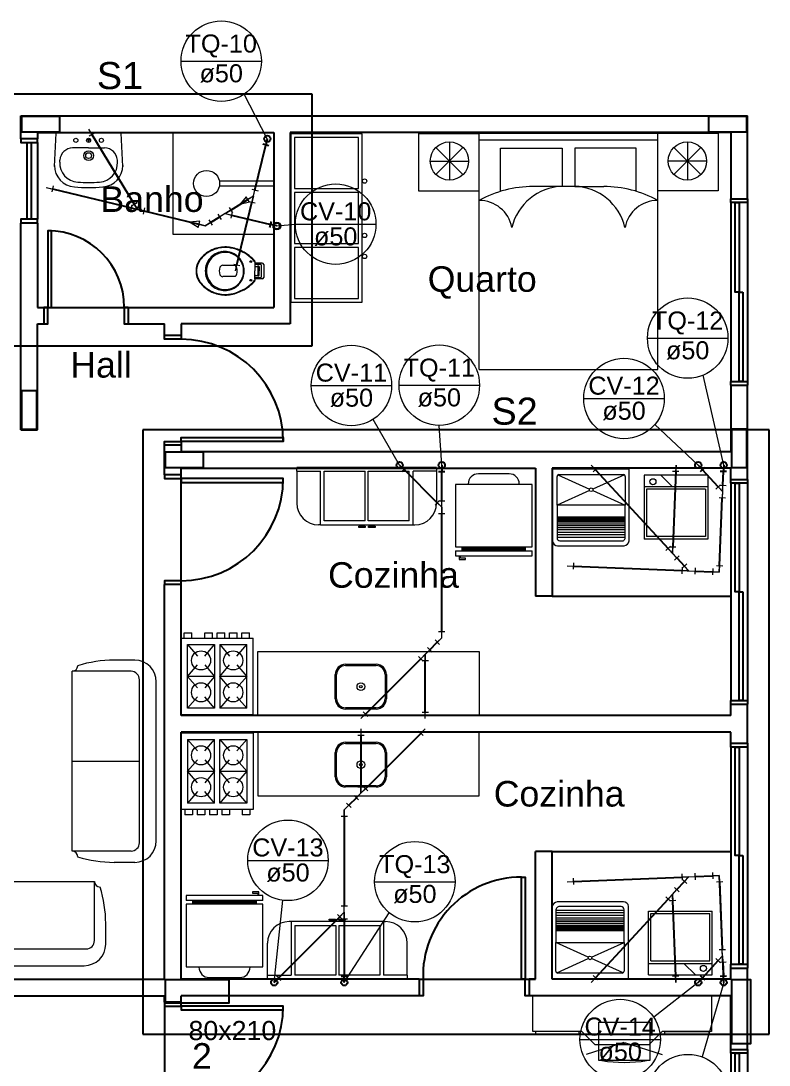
# Model space of a CAD drawing. Header units: inches. Extents: x -27 to 114, y -35 to 60.
# Drawn here: x -14.51 to -8.65, y 15.67 to 23.85 of the extents above; entities that cross this region are included whole.
import ezdxf

# ---------------------------------------------------------------- set-up
doc = ezdxf.new("R2010")
doc.units = ezdxf.units.IN
doc.header["$LTSCALE"] = 10
doc.header["$MEASUREMENT"] = 0
doc.linetypes.add('Dashed', pattern=[0.75, 0.5, -0.25])
for name, color, linetype, lineweight in [('CV-Colunas', 6, 'Continuous', 30), ('CV-Conexões detalhe', 8, 'Continuous', 20), ('CV-Indicação coluna', 5, 'Continuous', 20), ('CV-Textos coluna', 7, 'Continuous', 20), ('CV-Tubos detalhe', 6, 'Continuous', 30), ('DI-Detalhes', 6, 'Dashed', 30), ('FO-PILARES', 2, 'Continuous', 30), ('TQ-Colunas', 6, 'Continuous', 30), ('TQ-Conexões detalhe', 8, 'Continuous', 20), ('TQ-Indicação coluna', 5, 'Continuous', 20), ('TQ-Textos coluna', 7, 'Continuous', 20), ('TQ-Tubos detalhe', 6, 'Continuous', 30), ('xeixo', 3, 'Continuous', 20), ('xjanela-porta', 253, 'Continuous', 30), ('xmoveis', 253, 'Continuous', 20), ('xparede', 7, 'Continuous', 30), ('xpiso', 4, 'Continuous', 30), ('xtexto', 7, 'Continuous', 20)]:
    doc.layers.add(name, color=color, linetype=linetype, lineweight=lineweight)
doc.styles.add('Arial', font='arial.ttf')

msp = doc.modelspace()

# ---------------------------------------------------------------- linework, layer by layer
at = {"layer": 'CV-Colunas', "linetype": 'Continuous'}
for p, q in [((-12.564, 22.2283), (-12.5523, 22.2769)), ((-12.5095, 22.2409), (-12.5581, 22.2526)), ((-11.548, 20.3684), (-11.5127, 20.333)), ((-9.21, 20.3684), (-9.1762, 20.3316)), ((-11.495, 20.3507), (-11.5303, 20.3153)), ((-9.1578, 20.3485), (-9.1946, 20.3146)), ((-12.5305, 16.3184), (-12.4952, 16.3537)), ((-12.5128, 16.3714), (-12.4775, 16.3361)), ((-9.21, 16.3184), (-9.1762, 16.3552)), ((-9.1946, 16.3721), (-9.1578, 16.3382))]:
    msp.add_line(p, q, dxfattribs=at)
for centre in [(-12.5095, 22.2409), (-11.548, 20.3684), (-9.21, 20.3684), (-12.5305, 16.3184), (-9.21, 16.3184)]:
    msp.add_circle(centre, 0.025, dxfattribs=at)
at = {"layer": 'CV-Conexões detalhe', "linetype": 'Continuous'}
for p, q in [((-12.9437, 22.291), (-12.9697, 22.3337)), ((-12.914, 22.3384), (-12.9567, 22.3123)), ((-12.914, 22.3384), (-12.8714, 22.3644)), ((-12.914, 22.3384), (-12.8654, 22.3266)), ((-12.8844, 22.3858), (-12.8583, 22.3431)), ((-12.8596, 22.3509), (-12.8713, 22.3023)), ((-9.0712, 20.1806), (-9.0344, 20.2145)), ((-9.0189, 20.1608), (-9.0528, 20.1975)), ((-9.0419, 20.2117), (-8.9919, 20.2097)), ((-9.0189, 20.1608), (-9.0169, 20.2107)), ((-9.0189, 20.1608), (-9.021, 20.1108)), ((-11.2711, 20.056), (-11.2357, 20.0914)), ((-11.218, 20.0384), (-11.2534, 20.0737)), ((-11.243, 20.0884), (-11.193, 20.0884)), ((-11.218, 20.0384), (-11.218, 20.0884)), ((-11.218, 20.0384), (-11.218, 19.9884)), ((-8.996, 20.1098), (-9.0459, 20.1118)), ((-11.243, 19.9884), (-11.193, 19.9884)), ((-11.9992, 16.8143), (-12.0346, 16.8497)), ((-11.9815, 16.8674), (-12.0169, 16.832)), ((-12.0065, 16.9174), (-11.9565, 16.9174)), ((-11.9815, 16.8674), (-11.9815, 16.9174)), ((-11.9815, 16.8674), (-11.9815, 16.8174)), ((-12.0065, 16.8174), (-11.9565, 16.8174)), ((-9.0189, 16.526), (-9.0528, 16.4892)), ((-9.0459, 16.5749), (-8.996, 16.5769)), ((-9.0189, 16.526), (-9.021, 16.5759)), ((-9.0189, 16.526), (-9.0169, 16.476)), ((-9.0344, 16.4723), (-9.0712, 16.5061)), ((-8.9919, 16.477), (-9.0419, 16.475))]:
    msp.add_line(p, q, dxfattribs=at)
at = {"layer": 'CV-Indicação coluna'}
for p, q in [((-12.5095, 22.2409), (-12.3642, 22.2545)), ((-12.3642, 22.2545), (-11.7342, 22.2545)), ((-12.2407, 20.9918), (-11.6107, 20.9918)), ((-10.1061, 20.8898), (-9.4761, 20.8898)), ((-11.548, 20.3684), (-11.7568, 20.726)), ((-9.21, 20.3684), (-9.5503, 20.6868)), ((-12.7377, 17.2741), (-12.1077, 17.2741)), ((-12.5305, 16.3184), (-12.4621, 16.9616)), ((-9.21, 16.3184), (-9.5584, 16.0454)), ((-10.1362, 15.8717), (-9.5062, 15.8717))]:
    msp.add_line(p, q, dxfattribs=at)
for centre in [(-12.0492, 22.2545), (-11.9257, 20.9918), (-9.7911, 20.8898), (-12.4227, 17.2741), (-9.8212, 15.8717)]:
    msp.add_circle(centre, 0.315, dxfattribs=at)
at = {"layer": 'CV-Tubos detalhe'}
for p, q in [((-12.8654, 22.3266), (-12.5581, 22.2526)), ((-11.2534, 20.0737), (-11.5127, 20.333)), ((-9.0528, 20.1975), (-9.1762, 20.3316)), ((-12.0169, 16.832), (-12.4952, 16.3537)), ((-9.0528, 16.4892), (-9.1762, 16.3552))]:
    msp.add_line(p, q, dxfattribs=at)
at = {"layer": 'DI-Detalhes'}
for points in [[(-14.6845, 21.3034), (-12.2345, 21.3034), (-12.2345, 23.2734), (-14.6845, 23.2734), (-14.6845, 21.3034)], [(-13.5595, 15.9134), (-8.6545, 15.9134), (-8.6545, 20.6434), (-13.5595, 20.6434), (-13.5595, 15.9134)]]:
    msp.add_lwpolyline(points, close=True, dxfattribs=at)
at = {"layer": 'FO-PILARES'}
for points in [[(-14.209, 22.9789), (-14.209, 23.0389), (-14.209, 23.0989), (-14.359, 23.0989), (-14.509, 23.0989), (-14.509, 23.0389), (-14.509, 22.9789), (-14.359, 22.9789), (-14.209, 22.9789), (-14.209, 22.9789)], [(-8.8285, 22.9789), (-8.8285, 23.0389), (-8.8285, 23.0989), (-8.9785, 23.0989), (-9.1285, 23.0989), (-9.1285, 23.0389), (-9.1285, 22.9789), (-8.9785, 22.9789), (-8.8285, 22.9789), (-8.8285, 22.9789)], [(-14.509, 20.6489), (-14.449, 20.6489), (-14.389, 20.6489), (-14.389, 20.7989), (-14.389, 20.9489), (-14.449, 20.9489), (-14.509, 20.9489), (-14.509, 20.7989), (-14.509, 20.6489), (-14.509, 20.6489)], [(-8.9485, 20.3489), (-8.8885, 20.3489), (-8.8285, 20.3489), (-8.8285, 20.4989), (-8.8285, 20.6489), (-8.8885, 20.6489), (-8.9485, 20.6489), (-8.9485, 20.4989), (-8.9485, 20.3489), (-8.9485, 20.3489)], [(-13.084, 20.3489), (-13.084, 20.4089), (-13.084, 20.4689), (-13.234, 20.4689), (-13.384, 20.4689), (-13.384, 20.4089), (-13.384, 20.3489), (-13.234, 20.3489), (-13.084, 20.3489), (-13.084, 20.3489)], [(-12.884, 16.1589), (-12.884, 16.2489), (-12.884, 16.3389), (-13.134, 16.3389), (-13.384, 16.3389), (-13.384, 16.2489), (-13.384, 16.1589), (-13.134, 16.1589), (-12.884, 16.1589), (-12.884, 16.1589)], [(-8.7985, 15.8389), (-8.7985, 16.3389), (-8.8285, 16.3389), (-8.9485, 16.3389), (-8.9485, 15.8389), (-8.8285, 15.8389), (-8.7985, 15.8389), (-8.7985, 15.8389)]]:
    msp.add_lwpolyline(points, close=True, dxfattribs=at)
at = {"layer": 'TQ-Colunas', "linetype": 'Continuous'}
for p, q in [((-12.5845, 22.9234), (-12.5963, 22.8747)), ((-12.572, 22.8689), (-12.6206, 22.8806)), ((-11.218, 20.3684), (-11.218, 20.3184)), ((-9.0105, 20.3684), (-9.0125, 20.3184)), ((-11.243, 20.3184), (-11.193, 20.3184)), ((-8.9876, 20.3174), (-9.0375, 20.3194)), ((-12.0065, 16.3684), (-11.9565, 16.3684)), ((-11.9815, 16.3184), (-11.9815, 16.3684)), ((-9.0375, 16.3673), (-8.9876, 16.3693)), ((-9.0105, 16.3184), (-9.0125, 16.3683))]:
    msp.add_line(p, q, dxfattribs=at)
for centre in [(-12.5845, 22.9234), (-11.218, 20.3684), (-9.0105, 20.3684), (-11.9815, 16.3184), (-9.0105, 16.3184)]:
    msp.add_circle(centre, 0.025, dxfattribs=at)
at = {"layer": 'TQ-Conexões detalhe', "linetype": 'Continuous'}
for p, q in [((-13.984, 22.9984), (-13.958, 22.9557)), ((-13.9366, 22.9687), (-13.9793, 22.9427)), ((-14.3155, 22.5429), (-14.2669, 22.5311)), ((-14.2611, 22.5554), (-14.2728, 22.5068)), ((-12.7058, 22.5277), (-12.6572, 22.516)), ((-12.6932, 22.4733), (-12.6815, 22.5219)), ((-13.6546, 22.3575), (-13.6429, 22.4061)), ((-13.6475, 22.3997), (-13.6049, 22.4258)), ((-13.6001, 22.3701), (-13.6262, 22.4127)), ((-12.7489, 22.4685), (-12.7999, 22.4081)), ((-12.7229, 22.4259), (-12.7999, 22.4081)), ((-12.7229, 22.4259), (-12.7489, 22.4685)), ((-12.6932, 22.4733), (-12.7359, 22.4472)), ((-12.6807, 22.4188), (-12.7293, 22.4305)), ((-12.6932, 22.4733), (-12.705, 22.4247)), ((-13.6001, 22.3701), (-13.6487, 22.3818)), ((-13.6001, 22.3701), (-13.5515, 22.3583)), ((-13.5457, 22.3826), (-13.5574, 22.334)), ((-13.1143, 22.2784), (-13.193, 22.2717)), ((-13.126, 22.2298), (-13.193, 22.2717)), ((-13.126, 22.2298), (-13.1143, 22.2784)), ((-13.0715, 22.2424), (-13.1201, 22.2541)), ((-13.0715, 22.2424), (-13.0288, 22.2684)), ((-13.0418, 22.2897), (-13.0158, 22.247)), ((-12.8471, 21.9428), (-12.7985, 21.9311)), ((-12.8345, 21.8884), (-12.8228, 21.937)), ((-10.0475, 20.3684), (-10.0136, 20.3316)), ((-9.3835, 20.3684), (-9.3856, 20.3184)), ((-9.9952, 20.3486), (-10.032, 20.3147)), ((-9.3606, 20.3174), (-9.4105, 20.3194)), ((-9.4638, 19.6988), (-9.4271, 19.7327)), ((-9.4115, 19.679), (-9.4454, 19.7157)), ((-9.4345, 19.7299), (-9.3845, 19.7279)), ((-9.4115, 19.679), (-9.4095, 19.7289)), ((-9.4115, 19.679), (-9.3776, 19.6422)), ((-9.3592, 19.6592), (-9.396, 19.6253)), ((-10.237, 19.5799), (-10.1871, 19.5778)), ((-10.1861, 19.6028), (-10.1881, 19.5528)), ((-9.3366, 19.5609), (-9.2999, 19.5948)), ((-9.3353, 19.5182), (-9.3333, 19.5682)), ((-9.2843, 19.5412), (-9.3343, 19.5432)), ((-9.2843, 19.5412), (-9.3182, 19.5779)), ((-9.2843, 19.5412), (-9.2344, 19.5391)), ((-9.2333, 19.5641), (-9.2354, 19.5141)), ((-9.0955, 19.5084), (-9.0935, 19.5584)), ((-9.0675, 19.5823), (-9.0175, 19.5803)), ((-9.0445, 19.5314), (-9.0425, 19.5813)), ((-9.0445, 19.5314), (-9.0945, 19.5334)), ((-11.243, 19.0669), (-11.193, 19.0669)), ((-11.218, 19.0169), (-11.218, 19.0669)), ((-11.2357, 18.9638), (-11.2711, 18.9992)), ((-11.218, 19.0169), (-11.2534, 18.9815)), ((-11.3475, 18.8874), (-11.3829, 18.852)), ((-11.3475, 18.8874), (-11.3122, 18.9227)), ((-11.3475, 18.8874), (-11.3475, 18.8374)), ((-11.3298, 18.9404), (-11.2945, 18.905)), ((-11.3652, 18.8343), (-11.4006, 18.8697)), ((-11.3725, 18.8374), (-11.3225, 18.8374)), ((-11.8515, 18.3834), (-11.8162, 18.4187)), ((-11.8338, 18.4364), (-11.7985, 18.401)), ((-11.3725, 18.4334), (-11.3225, 18.4334)), ((-11.3475, 18.3834), (-11.3475, 18.4334)), ((-11.8765, 18.2534), (-11.8265, 18.2534)), ((-11.8515, 18.3034), (-11.8515, 18.2534)), ((-11.3652, 18.2503), (-11.4006, 18.2857)), ((-11.3475, 18.3034), (-11.3829, 18.268)), ((-11.8765, 17.8498), (-11.8265, 17.8498)), ((-11.8515, 17.7998), (-11.8515, 17.8498)), ((-11.8515, 17.7998), (-11.8162, 17.8351)), ((-11.8338, 17.8528), (-11.7985, 17.8174)), ((-11.8692, 17.7467), (-11.9046, 17.7821)), ((-11.8515, 17.7998), (-11.8869, 17.7644)), ((-11.9815, 17.6699), (-11.9462, 17.7052)), ((-11.9815, 17.6699), (-11.9815, 17.6199)), ((-11.9638, 17.7229), (-11.9285, 17.6875)), ((-12.0065, 17.6199), (-11.9565, 17.6199)), ((-9.2354, 17.1726), (-9.2333, 17.1226)), ((-9.0935, 17.1284), (-9.0955, 17.1783)), ((-10.237, 17.1069), (-10.1871, 17.1089)), ((-10.1881, 17.1339), (-10.1861, 17.0839)), ((-9.2999, 17.0919), (-9.3366, 17.1258)), ((-9.3333, 17.1186), (-9.3353, 17.1685)), ((-9.2843, 17.1456), (-9.3343, 17.1435)), ((-9.2843, 17.1456), (-9.3182, 17.1088)), ((-9.2843, 17.1456), (-9.2344, 17.1476)), ((-9.0445, 17.1554), (-9.0945, 17.1533)), ((-9.0175, 17.1064), (-9.0675, 17.1044)), ((-9.0445, 17.1554), (-9.0425, 17.1054)), ((-9.4115, 17.0078), (-9.4454, 16.971)), ((-9.4115, 17.0078), (-9.3776, 17.0445)), ((-9.4115, 17.0078), (-9.4095, 16.9578)), ((-9.396, 17.0615), (-9.3592, 17.0276)), ((-9.4271, 16.9541), (-9.4638, 16.988)), ((-9.3845, 16.9588), (-9.4345, 16.9568)), ((-10.0475, 16.3184), (-10.0136, 16.3551)), ((-10.032, 16.3721), (-9.9952, 16.3382)), ((-9.4105, 16.3673), (-9.3606, 16.3693)), ((-9.3835, 16.3184), (-9.3856, 16.3683))]:
    msp.add_line(p, q, dxfattribs=at)
at = {"layer": 'TQ-Indicação coluna'}
for p, q in [((-13.2604, 23.5314), (-12.6304, 23.5314)), ((-12.5845, 22.9234), (-12.7648, 23.2734)), ((-9.6073, 21.3629), (-8.9773, 21.3629)), ((-9.0105, 20.3684), (-9.17, 21.0726)), ((-11.5525, 20.994), (-10.9225, 20.994)), ((-11.218, 20.3684), (-11.2375, 20.679)), ((-11.7438, 17.1066), (-11.1138, 17.1066)), ((-11.9815, 16.3184), (-11.6292, 16.8635)), ((-9.0105, 16.3184), (-9.18, 15.7349))]:
    msp.add_line(p, q, dxfattribs=at)
for centre in [(-12.9454, 23.5314), (-9.2923, 21.3629), (-11.2375, 20.994), (-11.4288, 17.1066), (-9.2891, 15.4394)]:
    msp.add_circle(centre, 0.315, dxfattribs=at)
at = {"layer": 'TQ-Tubos detalhe'}
for p, q in [((-13.958, 22.9557), (-13.6262, 22.4127)), ((-12.6815, 22.5219), (-12.5963, 22.8747)), ((-14.2669, 22.5311), (-13.6487, 22.3818)), ((-12.8714, 22.3644), (-12.7359, 22.4472)), ((-12.8228, 21.937), (-12.705, 22.4247)), ((-13.5515, 22.3583), (-13.1201, 22.2541)), ((-13.0288, 22.2684), (-12.9567, 22.3123)), ((-11.218, 20.0884), (-11.218, 20.3184)), ((-10.0136, 20.3316), (-9.4454, 19.7157)), ((-9.3856, 20.3184), (-9.4095, 19.7289)), ((-9.0169, 20.2107), (-9.0125, 20.3184)), ((-9.0425, 19.5813), (-9.021, 20.1108)), ((-11.218, 19.0669), (-11.218, 19.9884)), ((-9.3776, 19.6422), (-9.3182, 19.5779)), ((-10.1871, 19.5778), (-9.3343, 19.5432)), ((-9.2344, 19.5391), (-9.0945, 19.5334)), ((-11.3122, 18.9227), (-11.2534, 18.9815)), ((-11.8162, 18.4187), (-11.3829, 18.852)), ((-11.3475, 18.4334), (-11.3475, 18.8374)), ((-11.8515, 18.2534), (-11.8515, 17.8498)), ((-11.3829, 18.268), (-11.8162, 17.8351)), ((-11.8869, 17.7644), (-11.9462, 17.7052)), ((-11.9815, 17.6199), (-11.9815, 16.9174)), ((-10.1871, 17.1089), (-9.3343, 17.1435)), ((-9.3776, 17.0445), (-9.3182, 17.1088)), ((-9.2344, 17.1476), (-9.0945, 17.1533)), ((-9.0425, 17.1054), (-9.021, 16.5759)), ((-10.0136, 16.3551), (-9.4454, 16.971)), ((-9.3856, 16.3683), (-9.4095, 16.9578)), ((-11.9815, 16.8174), (-11.9815, 16.3684)), ((-9.0169, 16.476), (-9.0125, 16.3683))]:
    msp.add_line(p, q, dxfattribs=at)
at = {"layer": 'xeixo'}
for p, q in [((-13.984, 22.9984), (-13.6, 22.3699)), ((-12.8345, 21.8884), (-12.5845, 22.9234)), ((-14.316, 22.5429), (-13.0715, 22.2424)), ((-12.6935, 22.4734), (-13.0715, 22.2424)), ((-12.914, 22.3384), (-12.5095, 22.2409)), ((-11.218, 20.0384), (-11.548, 20.3684)), ((-11.218, 19.0169), (-11.218, 20.3684)), ((-10.0475, 20.3684), (-9.285, 19.5414)), ((-9.384, 20.3684), (-9.4115, 19.6789)), ((-9.2105, 20.3684), (-9.019, 20.1609)), ((-9.011, 20.3684), (-9.0445, 19.5314)), ((-10.237, 19.5799), (-9.0445, 19.5314)), ((-11.852, 18.3834), (-11.218, 19.0169)), ((-11.348, 18.3834), (-11.348, 18.8874)), ((-11.348, 18.3034), (-11.9815, 17.6699)), ((-11.852, 18.3034), (-11.852, 17.7994)), ((-11.9815, 16.3184), (-11.9815, 17.6699)), ((-10.237, 17.1069), (-9.0445, 17.1554)), ((-10.0475, 16.3184), (-9.285, 17.1454)), ((-9.011, 16.3184), (-9.0445, 17.1554)), ((-9.384, 16.3184), (-9.4115, 17.0079)), ((-11.9815, 16.8674), (-12.5305, 16.3184)), ((-9.2105, 16.3184), (-9.019, 16.5259))]:
    msp.add_line(p, q, dxfattribs=at)
at = {"layer": 'xeixo', "color": 6}
msp.add_circle((-12.5095, 22.2409), 0.0305, dxfattribs=at)
at = {"layer": 'xjanela-porta'}
for p, q in [((-14.3845, 22.8934), (-14.3845, 22.2934)), ((-8.9545, 22.4234), (-8.9545, 21.0234)), ((-8.8245, 22.4234), (-8.8245, 21.0234)), ((-8.9545, 20.2259), (-8.9545, 18.5259)), ((-8.8245, 20.2259), (-8.8245, 18.5259)), ((-8.9545, 18.1609), (-8.9545, 16.4609)), ((-8.8245, 18.1609), (-8.8245, 16.4609)), ((-11.3945, 16.3434), (-11.3645, 16.3434)), ((-8.9545, 15.7634), (-8.9545, 13.8634)), ((-8.8245, 15.7634), (-8.8245, 13.8634))]:
    msp.add_line(p, q, dxfattribs=at)
for points in [[(-14.5145, 22.9234), (-14.5145, 22.8934), (-14.3845, 22.8934), (-14.3845, 22.9234)], [(-8.8245, 22.4534), (-8.8245, 22.4234), (-8.9545, 22.4234), (-8.9545, 22.4534)], [(-14.3845, 22.2634), (-14.3845, 22.2934), (-14.5145, 22.2934), (-14.5145, 22.2634)], [(-14.3345, 21.4734), (-14.3045, 21.4734), (-14.3045, 21.6034), (-14.3345, 21.6034)], [(-13.6745, 21.6034), (-13.7045, 21.6034), (-13.7045, 21.4734), (-13.6745, 21.4734)], [(-13.2595, 21.3834), (-13.2595, 21.3534), (-13.3895, 21.3534), (-13.3895, 21.3834)], [(-8.9545, 20.9934), (-8.9545, 21.0234), (-8.8245, 21.0234), (-8.8245, 20.9934)], [(-13.3895, 20.5234), (-13.3895, 20.5534), (-13.2595, 20.5534), (-13.2595, 20.5234)], [(-13.3895, 20.2934), (-13.3895, 20.2634), (-13.2595, 20.2634), (-13.2595, 20.2934)], [(-8.8245, 20.2559), (-8.8245, 20.2259), (-8.9545, 20.2259), (-8.9545, 20.2559)], [(-13.2595, 19.4334), (-13.2595, 19.4634), (-13.3895, 19.4634), (-13.3895, 19.4334)], [(-8.9545, 18.4959), (-8.9545, 18.5259), (-8.8245, 18.5259), (-8.8245, 18.4959)], [(-8.8245, 18.1909), (-8.8245, 18.1609), (-8.9545, 18.1609), (-8.9545, 18.1909)], [(-8.9545, 16.4309), (-8.9545, 16.4609), (-8.8245, 16.4609), (-8.8245, 16.4309)], [(-11.3945, 16.3434), (-11.3645, 16.3434), (-11.3645, 16.2134), (-11.3945, 16.2134)], [(-10.5345, 16.2134), (-10.5645, 16.2134), (-10.5645, 16.3434), (-10.5345, 16.3434)], [(-13.3895, 16.1634), (-13.3895, 16.1334), (-13.2595, 16.1334), (-13.2595, 16.1634)], [(-8.8245, 15.7934), (-8.8245, 15.7634), (-8.9545, 15.7634), (-8.9545, 15.7934)]]:
    msp.add_lwpolyline(points, dxfattribs=at)
for points in [[(-14.4345, 22.8934), (-14.4345, 22.2934), (-14.4645, 22.2934), (-14.4645, 22.8934), (-14.4345, 22.8934), (-14.4345, 22.8934)], [(-8.8895, 22.4234), (-8.8895, 21.7234), (-8.9195, 21.7234), (-8.9195, 22.4234), (-8.8895, 22.4234), (-8.8895, 22.4234)], [(-14.3045, 21.6034), (-14.2745, 21.6034), (-14.2745, 22.2034), (-14.3045, 22.2034), (-14.3045, 21.6034), (-14.3045, 21.6034)], [(-8.8595, 21.7234), (-8.8595, 21.0234), (-8.8895, 21.0234), (-8.8895, 21.7234), (-8.8595, 21.7234), (-8.8595, 21.7234)], [(-13.2595, 20.5534), (-13.2595, 20.5834), (-12.4595, 20.5834), (-12.4595, 20.5534), (-13.2595, 20.5534), (-13.2595, 20.5534)], [(-13.2595, 20.2634), (-13.2595, 20.2334), (-12.4595, 20.2334), (-12.4595, 20.2634), (-13.2595, 20.2634), (-13.2595, 20.2634)], [(-8.8895, 20.2259), (-8.8895, 19.3759), (-8.9195, 19.3759), (-8.9195, 20.2259), (-8.8895, 20.2259), (-8.8895, 20.2259)], [(-8.8595, 19.3759), (-8.8595, 18.5259), (-8.8895, 18.5259), (-8.8895, 19.3759), (-8.8595, 19.3759), (-8.8595, 19.3759)], [(-8.8895, 18.1609), (-8.8895, 17.3109), (-8.9195, 17.3109), (-8.9195, 18.1609), (-8.8895, 18.1609), (-8.8895, 18.1609)], [(-8.8595, 17.3109), (-8.8595, 16.4609), (-8.8895, 16.4609), (-8.8895, 17.3109), (-8.8595, 17.3109), (-8.8595, 17.3109)], [(-10.5645, 16.3434), (-10.5945, 16.3434), (-10.5945, 17.1434), (-10.5645, 17.1434), (-10.5645, 16.3434), (-10.5645, 16.3434)], [(-13.2595, 16.1334), (-13.2595, 16.1034), (-12.4595, 16.1034), (-12.4595, 16.1334), (-13.2595, 16.1334), (-13.2595, 16.1334)], [(-8.8895, 15.7634), (-8.8895, 14.8134), (-8.9195, 14.8134), (-8.9195, 15.7634), (-8.8895, 15.7634), (-8.8895, 15.7634)]]:
    msp.add_lwpolyline(points, close=True, dxfattribs=at)
for centre, radius, start, end in [((-14.3045, 21.6034), 0.6, 0, 90), ((-13.2595, 20.5534), 0.8, 0, 90), ((-13.2595, 20.2634), 0.8, 270, 0), ((-10.5945, 16.3729), 0.7705, 90, 182.192), ((-13.2595, 16.1334), 0.8, 270, 0)]:
    msp.add_arc(centre, radius, start, end, dxfattribs=at)
at = {"layer": 'xmoveis'}
for p, q in [((-14.246, 22.8114), (-14.238, 22.9664)), ((-14.233, 22.9714), (-13.984, 22.9714)), ((-13.974, 22.9114), (-13.994, 22.9114)), ((-13.735, 22.9714), (-13.984, 22.9714)), ((-13.984, 22.9214), (-13.984, 22.9014)), ((-13.722, 22.8114), (-13.73, 22.9664)), ((-13.322, 22.1734), (-13.322, 22.9734)), ((-11.3995, 22.9659), (-11.3995, 22.5159)), ((-11.3995, 22.9659), (-10.9265, 22.9659)), ((-11.158, 22.8994), (-11.158, 22.5994)), ((-9.053, 22.9659), (-10.9265, 22.9659)), ((-10.9265, 21.1159), (-10.9265, 22.9659)), ((-10.9265, 22.9159), (-9.5265, 22.9159)), ((-9.5265, 21.1159), (-9.5265, 22.9659)), ((-9.2945, 22.8994), (-9.2945, 22.5994)), ((-9.053, 22.9659), (-9.208, 22.9659)), ((-9.053, 22.9659), (-9.053, 22.5159)), ((-14.2515, 22.7069), (-14.246, 22.8114)), ((-13.984, 22.8514), (-14.109, 22.8514)), ((-13.984, 22.8514), (-13.859, 22.8514)), ((-13.7165, 22.7069), (-13.722, 22.8114)), ((-11.264, 22.8554), (-11.052, 22.6434)), ((-11.052, 22.8554), (-11.264, 22.6434)), ((-10.7575, 22.8499), (-10.2765, 22.8499)), ((-10.7575, 22.5119), (-10.7575, 22.8499)), ((-10.2765, 22.8499), (-10.2765, 22.5499)), ((-9.695, 22.8499), (-10.1765, 22.8499)), ((-10.1765, 22.8499), (-10.1765, 22.5499)), ((-9.695, 22.5119), (-9.695, 22.8499)), ((-9.4005, 22.8554), (-9.1885, 22.6434)), ((-9.1885, 22.8554), (-9.4005, 22.6434)), ((-14.2095, 22.7414), (-14.209, 22.7564)), ((-13.7585, 22.7414), (-13.759, 22.7564)), ((-11.308, 22.7494), (-11.008, 22.7494)), ((-9.1445, 22.7494), (-9.4445, 22.7494)), ((-13.7165, 22.7154), (-13.7165, 22.7069)), ((-12.96, 22.5934), (-12.5345, 22.5934)), ((-12.5345, 22.5534), (-12.96, 22.5534)), ((-11.3995, 22.5159), (-10.9265, 22.5159)), ((-10.1765, 22.5499), (-10.5025, 22.5499)), ((-10.1765, 22.5499), (-9.95, 22.5499)), ((-9.053, 22.5159), (-9.5265, 22.5159)), ((-12.5345, 22.1734), (-13.322, 22.1734)), ((-12.933, 21.9329), (-12.837, 21.9329)), ((-12.683, 21.9629), (-12.683, 21.9579)), ((-12.683, 21.9579), (-12.683, 21.9509)), ((-12.683, 21.9509), (-12.683, 21.8884)), ((-12.683, 21.9509), (-12.625, 21.9509)), ((-12.683, 21.9409), (-12.639, 21.9409)), ((-12.675, 21.9244), (-12.664, 21.9244)), ((-12.6595, 21.9239), (-12.6595, 21.8884)), ((-12.648, 21.9199), (-12.648, 21.8884)), ((-12.6315, 21.9334), (-12.6315, 21.8884)), ((-12.613, 21.9399), (-12.613, 21.8884)), ((-12.837, 21.8439), (-12.933, 21.8439)), ((-12.683, 21.8259), (-12.683, 21.8884)), ((-12.639, 21.8359), (-12.683, 21.8359)), ((-12.675, 21.8524), (-12.664, 21.8524)), ((-12.6595, 21.8884), (-12.6595, 21.8529)), ((-12.648, 21.8569), (-12.648, 21.8884)), ((-12.6315, 21.8884), (-12.6315, 21.8434)), ((-12.613, 21.8884), (-12.613, 21.8369)), ((-12.683, 21.8259), (-12.683, 21.8189)), ((-12.625, 21.8259), (-12.683, 21.8259)), ((-12.683, 21.8189), (-12.683, 21.8139)), ((-10.9265, 21.1159), (-9.5265, 21.1159)), ((-11.2585, 20.3509), (-12.353, 20.3509)), ((-12.353, 20.3209), (-12.353, 20.3509)), ((-12.353, 20.3209), (-12.168, 20.3209)), ((-12.353, 20.3209), (-12.353, 20.0709)), ((-12.168, 19.9009), (-12.168, 20.3209)), ((-12.138, 19.9309), (-12.138, 20.3209)), ((-12.138, 20.3209), (-11.818, 20.3209)), ((-11.818, 19.9309), (-11.818, 20.3209)), ((-11.7935, 19.9309), (-11.7935, 20.3209)), ((-11.7935, 20.3209), (-11.4735, 20.3209)), ((-11.4735, 19.9309), (-11.4735, 20.3209)), ((-11.2585, 20.3209), (-11.4435, 20.3209)), ((-11.4435, 19.9009), (-11.4435, 20.3209)), ((-11.2585, 20.3509), (-11.2585, 20.3209)), ((-11.2585, 20.3209), (-11.2585, 20.0709)), ((-10.6915, 20.3004), (-10.9315, 20.3004)), ((-9.7505, 20.3369), (-10.3505, 20.3369)), ((-10.3505, 20.3369), (-10.3505, 19.7734)), ((-10.3085, 20.2924), (-10.061, 20.1809)), ((-9.788, 20.2924), (-10.0355, 20.1809)), ((-9.7505, 19.7744), (-9.7505, 20.3369)), ((-9.134, 20.2894), (-9.634, 20.2894)), ((-9.634, 20.2894), (-9.634, 19.7894)), ((-9.5015, 20.2894), (-9.412, 20.1994)), ((-9.134, 20.2894), (-9.134, 19.7894)), ((-10.5115, 20.2174), (-11.1115, 20.2174)), ((-11.1115, 20.2174), (-11.1115, 19.7274)), ((-10.6115, 20.2174), (-10.6115, 20.2204)), ((-10.5115, 19.7274), (-10.5115, 20.2174)), ((-10.061, 20.1699), (-10.3155, 20.0554)), ((-10.0355, 20.1694), (-9.781, 20.0554)), ((-9.614, 20.1794), (-9.614, 19.8094)), ((-9.154, 20.1794), (-9.154, 19.8094)), ((-10.3155, 19.9644), (-9.781, 19.9644)), ((-10.3155, 19.9544), (-9.781, 19.9544)), ((-12.168, 19.9009), (-12.183, 19.9009)), ((-12.168, 19.9009), (-11.4435, 19.9009)), ((-11.818, 19.9309), (-12.138, 19.9309)), ((-11.4735, 19.9309), (-11.7935, 19.9309)), ((-11.4435, 19.9009), (-11.4285, 19.9009)), ((-10.3155, 19.9444), (-9.781, 19.9444)), ((-10.3155, 19.9344), (-9.781, 19.9344)), ((-10.3155, 19.9244), (-9.781, 19.9244)), ((-10.3155, 19.9094), (-9.781, 19.9094)), ((-10.3155, 19.8944), (-9.781, 19.8944)), ((-10.3155, 19.8794), (-9.781, 19.8794)), ((-10.3155, 19.8644), (-9.781, 19.8644)), ((-10.3155, 19.8444), (-9.781, 19.8444)), ((-10.3155, 19.8244), (-9.781, 19.8244)), ((-10.3155, 19.8044), (-9.781, 19.8044)), ((-9.134, 19.7894), (-9.634, 19.7894)), ((-9.154, 19.8094), (-9.614, 19.8094)), ((-11.1115, 19.7274), (-10.5115, 19.7274)), ((-11.0615, 19.7274), (-11.0615, 19.6974)), ((-11.0615, 19.7194), (-10.5615, 19.7194)), ((-11.0615, 19.7124), (-10.5615, 19.7124)), ((-11.0615, 19.7054), (-10.5615, 19.7054)), ((-10.5615, 19.6974), (-10.5615, 19.7274)), ((-10.311, 19.7369), (-9.7915, 19.7369)), ((-11.1115, 19.6974), (-11.1115, 19.6594)), ((-11.1115, 19.6974), (-10.5115, 19.6974)), ((-11.1115, 19.6594), (-10.5115, 19.6594)), ((-11.0815, 19.6594), (-11.0815, 19.6294)), ((-11.0815, 19.6294), (-11.0315, 19.6294)), ((-11.0715, 19.6394), (-11.0715, 19.6594)), ((-11.0315, 19.6394), (-11.0715, 19.6394)), ((-11.0315, 19.6294), (-11.0315, 19.6394)), ((-10.5115, 19.6594), (-10.5115, 19.6974)), ((-13.2345, 19.0544), (-13.1745, 19.0544)), ((-13.2345, 19.0144), (-13.2345, 19.0544)), ((-13.1745, 19.0144), (-13.1745, 19.0544)), ((-13.0735, 19.0144), (-13.0735, 19.0544)), ((-13.0735, 19.0544), (-13.0135, 19.0544)), ((-13.0135, 19.0144), (-13.0135, 19.0544)), ((-12.9765, 19.0544), (-12.9165, 19.0544)), ((-12.9765, 19.0144), (-12.9765, 19.0544)), ((-12.9165, 19.0144), (-12.9165, 19.0544)), ((-12.88, 19.0544), (-12.82, 19.0544)), ((-12.88, 19.0144), (-12.88, 19.0544)), ((-12.82, 19.0144), (-12.82, 19.0544)), ((-12.7835, 19.0144), (-12.7835, 19.0544)), ((-12.7835, 19.0544), (-12.7235, 19.0544)), ((-12.7235, 19.0144), (-12.7235, 19.0544)), ((-13.2595, 18.4144), (-13.2595, 19.0144)), ((-13.2595, 19.0144), (-12.6955, 19.0144)), ((-12.6955, 18.4144), (-12.6955, 19.0144)), ((-13.2095, 18.9644), (-12.9975, 18.9644)), ((-13.2095, 18.4644), (-13.2095, 18.9644)), ((-13.2095, 18.9644), (-13.1325, 18.8739)), ((-13.0745, 18.8739), (-12.9975, 18.9644)), ((-12.9975, 18.9644), (-12.9975, 18.4644)), ((-12.9575, 18.9644), (-12.9575, 18.4644)), ((-12.9575, 18.9644), (-12.7455, 18.9644)), ((-12.9575, 18.9644), (-12.8805, 18.8739)), ((-12.8225, 18.8739), (-12.7455, 18.9644)), ((-12.7455, 18.4644), (-12.7455, 18.9644)), ((-12.6595, 18.4084), (-12.6595, 18.9084)), ((-12.6595, 18.9084), (-10.9265, 18.9084)), ((-10.9265, 18.9084), (-10.9265, 18.4084)), ((-13.6225, 18.8419), (-13.784, 18.8419)), ((-13.2095, 18.7144), (-13.1325, 18.8054)), ((-13.0745, 18.8054), (-12.9975, 18.7144)), ((-12.9575, 18.7144), (-12.8805, 18.8054)), ((-12.8225, 18.8054), (-12.7455, 18.7144)), ((-11.972, 18.8089), (-11.732, 18.8089)), ((-13.652, 18.7539), (-14.1135, 18.7539)), ((-14.1135, 17.3464), (-14.1135, 18.7539)), ((-12.052, 18.5389), (-12.052, 18.7289)), ((-12.042, 18.5389), (-12.042, 18.7289)), ((-11.972, 18.7989), (-11.732, 18.7989)), ((-11.662, 18.7289), (-11.662, 18.5389)), ((-11.652, 18.7289), (-11.652, 18.5389)), ((-13.586, 17.4124), (-13.586, 18.6879)), ((-13.454, 17.4269), (-13.454, 18.6729)), ((-12.9975, 18.7144), (-13.2095, 18.7144)), ((-13.1325, 18.6239), (-13.2095, 18.7144)), ((-12.9975, 18.7144), (-13.0745, 18.6239)), ((-12.7455, 18.7144), (-12.9575, 18.7144)), ((-12.8805, 18.6239), (-12.9575, 18.7144)), ((-12.7455, 18.7144), (-12.8225, 18.6239)), ((-13.1325, 18.5554), (-13.2095, 18.4644)), ((-12.9975, 18.4644), (-13.0745, 18.5554)), ((-12.8805, 18.5554), (-12.9575, 18.4644)), ((-12.7455, 18.4644), (-12.8225, 18.5554)), ((-12.6955, 18.4144), (-13.2595, 18.4144)), ((-12.9975, 18.4644), (-13.2095, 18.4644)), ((-12.7455, 18.4644), (-12.9575, 18.4644)), ((-11.732, 18.4689), (-11.972, 18.4689)), ((-11.732, 18.4589), (-11.972, 18.4589)), ((-13.2595, 18.2714), (-12.6955, 18.2714)), ((-13.2595, 18.2714), (-13.2595, 17.6714)), ((-12.6955, 18.2714), (-12.6955, 17.6714)), ((-12.6595, 18.2784), (-12.6595, 17.7784)), ((-10.9265, 17.7784), (-10.9265, 18.2784)), ((-13.2095, 18.2214), (-13.2095, 17.7214)), ((-13.2095, 18.2214), (-12.9975, 18.2214)), ((-13.2095, 18.2214), (-13.1325, 18.1309)), ((-13.0745, 18.1309), (-12.9975, 18.2214)), ((-12.9975, 17.7214), (-12.9975, 18.2214)), ((-12.9575, 17.7214), (-12.9575, 18.2214)), ((-12.9575, 18.2214), (-12.7455, 18.2214)), ((-12.9575, 18.2214), (-12.8805, 18.1309)), ((-12.8225, 18.1309), (-12.7455, 18.2214)), ((-12.7455, 18.2214), (-12.7455, 17.7214)), ((-11.972, 18.1984), (-11.732, 18.1984)), ((-11.972, 18.1884), (-11.732, 18.1884)), ((-12.052, 17.9284), (-12.052, 18.1184)), ((-12.042, 17.9284), (-12.042, 18.1184)), ((-11.662, 18.1184), (-11.662, 17.9284)), ((-11.652, 18.1184), (-11.652, 17.9284)), ((-14.1135, 18.0499), (-13.586, 18.0499)), ((-13.2095, 17.9714), (-13.1325, 18.0619)), ((-13.0745, 18.0619), (-12.9975, 17.9714)), ((-12.9575, 17.9714), (-12.8805, 18.0619)), ((-12.8225, 18.0619), (-12.7455, 17.9714)), ((-13.2095, 17.9714), (-12.9975, 17.9714)), ((-13.1325, 17.8809), (-13.2095, 17.9714)), ((-12.9975, 17.9714), (-13.0745, 17.8809)), ((-12.9575, 17.9714), (-12.7455, 17.9714)), ((-12.8805, 17.8809), (-12.9575, 17.9714)), ((-12.7455, 17.9714), (-12.8225, 17.8809)), ((-11.732, 17.8584), (-11.972, 17.8584)), ((-11.732, 17.8484), (-11.972, 17.8484)), ((-13.1325, 17.8119), (-13.2095, 17.7214)), ((-12.9975, 17.7214), (-13.0745, 17.8119)), ((-12.8805, 17.8119), (-12.9575, 17.7214)), ((-12.7455, 17.7214), (-12.8225, 17.8119)), ((-12.6595, 17.7784), (-10.9265, 17.7784)), ((-12.6955, 17.6714), (-13.2595, 17.6714)), ((-13.2315, 17.6714), (-13.2315, 17.6314)), ((-12.9975, 17.7214), (-13.2095, 17.7214)), ((-13.1715, 17.6714), (-13.1715, 17.6314)), ((-13.135, 17.6714), (-13.135, 17.6314)), ((-13.075, 17.6714), (-13.075, 17.6314)), ((-13.0385, 17.6714), (-13.0385, 17.6314)), ((-12.978, 17.6714), (-12.978, 17.6314)), ((-12.7455, 17.7214), (-12.9575, 17.7214)), ((-12.9415, 17.6714), (-12.9415, 17.6314)), ((-12.8815, 17.6714), (-12.8815, 17.6314)), ((-12.7805, 17.6714), (-12.7805, 17.6314)), ((-12.7205, 17.6714), (-12.7205, 17.6314)), ((-13.1715, 17.6314), (-13.2315, 17.6314)), ((-13.075, 17.6314), (-13.135, 17.6314)), ((-12.978, 17.6314), (-13.0385, 17.6314)), ((-12.8815, 17.6314), (-12.9415, 17.6314)), ((-12.7205, 17.6314), (-12.7805, 17.6314)), ((-13.652, 17.3464), (-14.1135, 17.3464)), ((-13.6225, 17.2584), (-13.784, 17.2584)), ((-15.3455, 17.1089), (-13.938, 17.1089)), ((-13.938, 16.6469), (-13.938, 17.1089)), ((-12.65, 17.0279), (-12.7, 17.0279)), ((-12.7, 17.0279), (-12.7, 17.0179)), ((-12.7, 17.0179), (-12.66, 17.0179)), ((-12.66, 17.0179), (-12.66, 16.9979)), ((-12.65, 16.9979), (-12.65, 17.0279)), ((-13.22, 16.9979), (-13.22, 16.9599)), ((-12.62, 16.9979), (-13.22, 16.9979)), ((-12.62, 16.9599), (-13.22, 16.9599)), ((-13.22, 16.9299), (-13.22, 16.4399)), ((-12.62, 16.9299), (-13.22, 16.9299)), ((-13.17, 16.9599), (-13.17, 16.9299)), ((-12.67, 16.9519), (-13.17, 16.9519)), ((-12.67, 16.9449), (-13.17, 16.9449)), ((-12.67, 16.9379), (-13.17, 16.9379)), ((-12.67, 16.9299), (-12.67, 16.9599)), ((-12.62, 16.9599), (-12.62, 16.9979)), ((-12.62, 16.4399), (-12.62, 16.9299)), ((-9.795, 16.9494), (-10.3145, 16.9494)), ((-10.3555, 16.9114), (-10.3555, 16.3494)), ((-9.7905, 16.8819), (-10.325, 16.8819)), ((-9.7905, 16.8619), (-10.325, 16.8619)), ((-9.7905, 16.8419), (-10.325, 16.8419)), ((-9.7555, 16.3494), (-9.7555, 16.9124)), ((-9.6, 16.3774), (-9.6, 16.8774)), ((-9.6, 16.8774), (-9.1, 16.8774)), ((-9.58, 16.4874), (-9.58, 16.8574)), ((-9.58, 16.8574), (-9.12, 16.8574)), ((-9.12, 16.4874), (-9.12, 16.8574)), ((-9.1, 16.3774), (-9.1, 16.8774)), ((-13.85, 16.6179), (-13.85, 16.7789)), ((-12.3985, 16.7944), (-12.4135, 16.7944)), ((-11.674, 16.7944), (-12.3985, 16.7944)), ((-12.3985, 16.7944), (-12.3985, 16.3744)), ((-12.3685, 16.7644), (-12.3685, 16.3744)), ((-12.3685, 16.7644), (-12.0485, 16.7644)), ((-12.0485, 16.7644), (-12.0485, 16.3744)), ((-12.024, 16.7644), (-12.024, 16.3744)), ((-12.024, 16.7644), (-11.704, 16.7644)), ((-11.704, 16.7644), (-11.704, 16.3744)), ((-11.674, 16.7944), (-11.674, 16.3744)), ((-11.674, 16.7944), (-11.659, 16.7944)), ((-9.7905, 16.8219), (-10.325, 16.8219)), ((-9.7905, 16.8069), (-10.325, 16.8069)), ((-9.7905, 16.7919), (-10.325, 16.7919)), ((-9.7905, 16.7769), (-10.325, 16.7769)), ((-9.7905, 16.7619), (-10.325, 16.7619)), ((-9.7905, 16.7519), (-10.325, 16.7519)), ((-9.7905, 16.7419), (-10.325, 16.7419)), ((-9.7905, 16.7319), (-10.325, 16.7319)), ((-9.7905, 16.7219), (-10.325, 16.7219)), ((-12.5835, 16.3744), (-12.5835, 16.6244)), ((-11.489, 16.3744), (-11.489, 16.6244)), ((-10.0705, 16.5164), (-10.325, 16.6309)), ((-10.045, 16.5164), (-9.7905, 16.6309)), ((-15.2795, 16.5809), (-14.004, 16.5809)), ((-15.265, 16.4489), (-14.0185, 16.4489)), ((-13.22, 16.4399), (-12.62, 16.4399)), ((-13.12, 16.4399), (-13.12, 16.4369)), ((-12.72, 16.4369), (-12.72, 16.4399)), ((-10.318, 16.3934), (-10.0705, 16.5049)), ((-9.7975, 16.3939), (-10.045, 16.5049)), ((-9.232, 16.3774), (-9.322, 16.4674)), ((-13.04, 16.3569), (-12.8, 16.3569)), ((-12.5835, 16.3444), (-12.5835, 16.3744)), ((-12.5835, 16.3744), (-12.3985, 16.3744)), ((-12.0485, 16.3744), (-12.3685, 16.3744)), ((-11.704, 16.3744), (-12.024, 16.3744)), ((-11.489, 16.3744), (-11.674, 16.3744)), ((-11.489, 16.3744), (-11.489, 16.3444)), ((-9.6, 16.3774), (-9.1, 16.3774)), ((-12.5835, 16.3444), (-11.489, 16.3444)), ((-10.3555, 16.3494), (-9.7555, 16.3494)), ((-10.506, 15.9344), (-10.506, 16.2144)), ((-9.106, 16.2144), (-9.106, 15.9344)), ((-10.121, 15.9344), (-10.506, 15.9344)), ((-10.142, 15.9344), (-10.485, 15.9344)), ((-10.485, 15.9344), (-10.485, 15.9134)), ((-10.485, 15.9134), (-10.142, 15.9134)), ((-10.142, 15.9134), (-10.142, 15.9344)), ((-10.016, 15.8294), (-10.121, 15.9344)), ((-9.491, 15.9344), (-9.596, 15.8294)), ((-9.106, 15.9344), (-9.491, 15.9344)), ((-9.47, 15.9344), (-9.127, 15.9344)), ((-9.47, 15.9134), (-9.47, 15.9344)), ((-9.127, 15.9134), (-9.47, 15.9134)), ((-9.127, 15.9344), (-9.127, 15.9134)), ((-9.7915, 15.8474), (-10.087, 15.7529)), ((-9.596, 15.8294), (-10.016, 15.8294)), ((-9.786, 15.8474), (-9.491, 15.7529))]:
    msp.add_line(p, q, dxfattribs=at)
for points in [[(-12.4005, 21.6429), (-11.8405, 21.6429), (-11.8405, 22.9629), (-12.4005, 22.9629), (-12.4005, 21.6429), (-12.4005, 21.6429)], [(-12.3705, 22.5329), (-11.8705, 22.5329), (-11.8705, 22.9329), (-12.3705, 22.9329), (-12.3705, 22.5329), (-12.3705, 22.5329)], [(-12.3705, 22.1029), (-11.8705, 22.1029), (-11.8705, 22.5029), (-12.3705, 22.5029), (-12.3705, 22.1029), (-12.3705, 22.1029)], [(-12.3705, 21.6729), (-11.8705, 21.6729), (-11.8705, 22.0729), (-12.3705, 22.0729), (-12.3705, 21.6729), (-12.3705, 21.6729)], [(-11.818, 19.8909), (-11.818, 19.8809), (-11.868, 19.8809), (-11.868, 19.8909), (-11.818, 19.8909), (-11.818, 19.8909)], [(-11.741, 19.8909), (-11.741, 19.8809), (-11.791, 19.8809), (-11.791, 19.8909), (-11.741, 19.8909), (-11.741, 19.8909)], [(-12.101, 16.8044), (-12.101, 16.8144), (-12.051, 16.8144), (-12.051, 16.8044), (-12.101, 16.8044), (-12.101, 16.8044)], [(-12.024, 16.8044), (-12.024, 16.8144), (-11.974, 16.8144), (-11.974, 16.8044), (-12.024, 16.8044), (-12.024, 16.8044)], [(-9.989, 16.0064), (-9.589, 16.0064), (-9.589, 15.7064), (-9.989, 15.7064), (-9.989, 16.0064), (-9.989, 16.0064)]]:
    msp.add_lwpolyline(points, close=True, dxfattribs=at)
for points in [[(-9.781, 20.0554), (-10.3155, 20.0554), (-10.3155, 20.2799)], [(-10.3005, 20.2954), (-9.795, 20.2954)], [(-9.781, 20.2804), (-9.781, 20.0554)], [(-9.134, 20.1994), (-9.634, 20.1994)], [(-9.154, 20.1794), (-9.614, 20.1794)], [(-9.781, 20.0554), (-10.3155, 20.0554), (-10.3155, 19.7984)], [(-9.781, 19.8034), (-9.781, 20.0554)], [(-10.2925, 19.7744), (-9.81, 19.7744)], [(-10.325, 16.6309), (-9.7905, 16.6309), (-9.7905, 16.8874)], [(-10.325, 16.8829), (-10.325, 16.6309)], [(-9.8135, 16.9119), (-10.296, 16.9119)], [(-10.325, 16.6309), (-9.7905, 16.6309), (-9.7905, 16.4064)], [(-10.325, 16.4059), (-10.325, 16.6309)], [(-9.6, 16.4674), (-9.1, 16.4674)], [(-9.58, 16.4874), (-9.12, 16.4874)], [(-9.8055, 16.3904), (-10.311, 16.3904)]]:
    msp.add_lwpolyline(points, dxfattribs=at)
for centre, radius in [((-14.084, 22.9114), 0.016), ((-13.984, 22.9114), 0.016), ((-13.884, 22.9114), 0.016), ((-11.158, 22.7494), 0.15), ((-9.2945, 22.7494), 0.15), ((-13.984, 22.7914), 0.0375), ((-13.984, 22.7914), 0.0225), ((-13.06, 22.5734), 0.1023), ((-11.8225, 22.5919), 0.017), ((-11.8225, 22.1664), 0.017), ((-11.8225, 22.0019), 0.017), ((-12.713, 21.9614), 0.0075), ((-12.713, 21.8154), 0.0075), ((-9.5645, 20.2384), 0.0235), ((-10.048, 20.1754), 0.014), ((-13.1035, 18.8394), 0.075), ((-12.8515, 18.8394), 0.075), ((-13.1035, 18.5894), 0.075), ((-12.8515, 18.5894), 0.075), ((-11.852, 18.6339), 0.03), ((-11.852, 18.6339), 0.01), ((-13.1035, 18.0964), 0.075), ((-12.8515, 18.0964), 0.075), ((-11.852, 18.0234), 0.03), ((-11.852, 18.0234), 0.01), ((-13.1035, 17.8464), 0.075), ((-12.8515, 17.8464), 0.075), ((-10.0575, 16.5104), 0.014), ((-9.1695, 16.4284), 0.0235)]:
    msp.add_circle(centre, radius, dxfattribs=at)
for centre, radius, start, end in [((-14.233, 22.9664), 0.005, 90, 177.058), ((-14.109, 22.7514), 0.1, 90, 177.058), ((-13.859, 22.7514), 0.1, 2.94177, 90), ((-14.06, 22.7339), 0.15, 177.058, 266.284), ((-13.908, 22.7339), 0.15, 273.716, 2.94177), ((-14.0815, 22.7154), 0.17, 180, 265.302), ((-13.8865, 22.7154), 0.17, 274.698, 0), ((-13.984, 23.9019), 1.3204, 266.284, 270), ((-13.984, 23.9019), 1.3204, 270, 273.716), ((-13.984, 23.9019), 1.3604, 265.302, 270), ((-13.984, 23.9019), 1.3604, 270, 274.698), ((-10.5025, 21.6724), 0.8774, 90, 118.888), ((-10.261, 22.1319), 0.4196, 92.0643, 166.558), ((-10.1915, 22.1319), 0.4196, 13.4422, 87.9357), ((-9.95, 21.6724), 0.8774, 61.1119, 90), ((-10.926, 22.1794), 0.2616, 11.064, 90.0505), ((-9.5265, 22.1794), 0.2616, 89.9495, 168.936), ((-12.915, 21.8284), 0.248, 96.483, 121.073), ((-12.913, 21.8334), 0.2433, 73.2378, 97.0453), ((-12.902, 21.8129), 0.2681, 121.681, 141.84), ((-12.902, 21.8129), 0.2636, 121.686, 141.83), ((-12.915, 21.8284), 0.2435, 96.4778, 121.067), ((-12.9155, 21.8854), 0.1566, 100.028, 138.778), ((-12.916, 21.8904), 0.1437, 100.808, 136.926), ((-12.9165, 21.8959), 0.1458, 59.7019, 100.446), ((-12.915, 21.8889), 0.1451, 60.1948, 101.066), ((-12.913, 21.8334), 0.2388, 84.2407, 97.0506), ((-12.931, 21.7429), 0.3307, 55.8497, 82.7065), ((-12.9195, 21.8879), 0.1544, 0.24878, 60.3441), ((-12.931, 21.7429), 0.3352, 55.8476, 74.7475), ((-12.9155, 21.8889), 0.1456, 359.888, 60.0886), ((-12.924, 21.7564), 0.3159, 40.7546, 55.5359), ((-12.924, 21.7564), 0.3204, 41.9479, 55.5381), ((-12.994, 21.8889), 0.149, 143.002, 180.128), ((-12.994, 21.8889), 0.1445, 143.02, 180.128), ((-12.917, 21.8884), 0.1532, 139.336, 180.055), ((-12.918, 21.8899), 0.1422, 136.228, 180.664), ((-12.8765, 21.8884), 0.0846, 159.222, 200.778), ((-12.9335, 21.9089), 0.0241, 89.1095, 156.49), ((-12.8885, 21.8884), 0.0683, 319.312, 40.6882), ((-12.693, 21.9629), 0.0102, 358.309, 45.2439), ((-12.692, 21.9564), 0.00945, 6.98804, 38.6516), ((-12.6745, 21.9329), 0.00832, 184.718, 267.985), ((-12.6645, 21.9364), 0.0119, 274.052, 294.02), ((-12.6555, 21.9129), 0.0131, 70.6125, 109.658), ((-12.6535, 21.9199), 0.00592, 43.936, 67.4016), ((-12.6545, 21.9199), 0.00666, 357.957, 36.1023), ((-12.6385, 21.9334), 0.00728, 358.275, 91.725), ((-12.6245, 21.9389), 0.0118, 3.68018, 91.299), ((-12.994, 21.8879), 0.149, 179.872, 216.998), ((-12.994, 21.8879), 0.1445, 179.872, 216.98), ((-12.917, 21.8884), 0.1532, 179.945, 220.664), ((-12.918, 21.8869), 0.1422, 179.336, 223.772), ((-12.9335, 21.8679), 0.0241, 203.51, 270.891), ((-12.9195, 21.8889), 0.1544, 299.656, 359.751), ((-12.9155, 21.8879), 0.1456, 299.911, 0.11224), ((-12.6745, 21.8439), 0.00832, 92.0149, 175.282), ((-12.6645, 21.8404), 0.0119, 65.9796, 85.9479), ((-12.6555, 21.8639), 0.0131, 250.342, 289.388), ((-12.6535, 21.8569), 0.00592, 292.598, 316.064), ((-12.6545, 21.8569), 0.00666, 323.898, 2.04285), ((-12.6385, 21.8434), 0.00728, 268.275, 1.72504), ((-12.6245, 21.8379), 0.0118, 268.701, 356.32), ((-12.902, 21.9639), 0.2681, 218.16, 238.319), ((-12.902, 21.9639), 0.2636, 218.17, 238.314), ((-12.9155, 21.8914), 0.1566, 221.222, 259.972), ((-12.916, 21.8864), 0.1437, 223.074, 259.192), ((-12.9165, 21.8809), 0.1458, 259.554, 300.298), ((-12.915, 21.8879), 0.1451, 258.934, 299.805), ((-12.931, 22.0339), 0.3307, 277.294, 304.15), ((-12.931, 22.0339), 0.3352, 285.253, 304.152), ((-12.924, 22.0204), 0.3159, 304.464, 319.245), ((-12.924, 22.0204), 0.3204, 304.462, 318.052), ((-12.693, 21.8134), 0.0102, 314.756, 1.69141), ((-12.692, 21.8204), 0.00945, 321.348, 353.012), ((-12.915, 21.9484), 0.248, 238.927, 263.517), ((-12.915, 21.9484), 0.2435, 238.933, 263.522), ((-12.913, 21.9434), 0.2433, 262.955, 286.762), ((-12.913, 21.9434), 0.2388, 262.949, 275.759), ((-10.9315, 20.2204), 0.08, 90, 180), ((-10.6915, 20.2204), 0.08, 0, 90), ((-10.2975, 20.2774), 0.0184, 99.4954, 172.982), ((-9.7985, 20.2779), 0.0177, 6.11554, 77.8974), ((-12.183, 20.0709), 0.17, 180, 270), ((-11.4285, 20.0709), 0.17, 270, 0), ((-10.2885, 19.8014), 0.0273, 185.685, 261.89), ((-9.8095, 19.8029), 0.0285, 268.933, 2.92712), ((-10.3105, 19.7769), 0.04, 184.472, 269.908), ((-9.798, 19.7849), 0.0487, 278.397, 347.571), ((-13.781, 17.8714), 0.9702, 90.1722, 107.318), ((-13.6225, 18.6729), 0.1686, 0, 90), ((-11.972, 18.7289), 0.08, 90, 180), ((-11.732, 18.7289), 0.08, 0, 90), ((-14.1135, 18.7979), 0.044, 270.003, 0), ((-13.652, 18.6879), 0.066, 0, 90), ((-11.972, 18.7289), 0.07, 90, 180), ((-11.732, 18.7289), 0.07, 0, 90), ((-11.972, 18.5389), 0.08, 180, 270), ((-11.972, 18.5389), 0.07, 180, 270), ((-11.732, 18.5389), 0.08, 270, 0), ((-11.732, 18.5389), 0.07, 270, 0), ((-11.972, 18.1184), 0.08, 90, 180), ((-11.972, 18.1184), 0.07, 90, 180), ((-11.732, 18.1184), 0.08, 0, 90), ((-11.732, 18.1184), 0.07, 0, 90), ((-11.972, 17.9284), 0.08, 180, 270), ((-11.972, 17.9284), 0.07, 180, 270), ((-11.732, 17.9284), 0.08, 270, 0), ((-11.732, 17.9284), 0.07, 270, 0), ((-13.6225, 17.4269), 0.1686, 270, 0), ((-14.1135, 17.3024), 0.044, 0, 89.997), ((-13.652, 17.4124), 0.066, 270, 0), ((-13.781, 18.2284), 0.9702, 252.682, 269.828), ((-13.894, 17.1089), 0.044, 180.003, 270), ((-14.82, 16.7759), 0.9702, 0.17224, 17.3184), ((-10.3075, 16.9009), 0.0487, 98.3965, 167.571), ((-9.7955, 16.9094), 0.04, 4.47162, 89.908), ((-10.2965, 16.8834), 0.0285, 88.9331, 182.927), ((-9.8175, 16.8849), 0.0273, 5.68454, 81.89), ((-12.4135, 16.6244), 0.17, 90, 180), ((-11.659, 16.6244), 0.17, 0, 90), ((-14.0185, 16.6179), 0.1686, 270, 0), ((-14.004, 16.6469), 0.066, 270, 0), ((-13.04, 16.4369), 0.08, 180, 270), ((-12.8, 16.4369), 0.08, 270, 0), ((-10.3075, 16.4079), 0.0177, 186.116, 257.897), ((-9.8085, 16.4084), 0.0184, 279.495, 352.982), ((-9.789, 16.7394), 1.0475, 260.383, 279.617)]:
    msp.add_arc(centre, radius, start, end, dxfattribs=at)
at = {"layer": 'xparede'}
for p, q in [((-14.5145, 23.1034), (-8.8245, 23.1034)), ((-14.5145, 22.9234), (-14.5145, 23.1034)), ((-8.8245, 22.4534), (-8.8245, 23.1034)), ((-14.3845, 22.9234), (-14.5145, 22.9234)), ((-14.3845, 22.9734), (-12.5345, 22.9734)), ((-14.3845, 22.9734), (-14.3845, 22.9234)), ((-12.5345, 22.9734), (-12.5345, 21.6034)), ((-12.4045, 22.9734), (-12.4045, 21.4734)), ((-8.9545, 22.9734), (-12.4045, 22.9734)), ((-8.9545, 22.9734), (-8.9545, 22.4534)), ((-8.9545, 22.4534), (-8.8245, 22.4534)), ((-14.5145, 20.7734), (-14.5145, 22.2634)), ((-14.3845, 22.2634), (-14.5145, 22.2634)), ((-14.3845, 22.2634), (-14.3845, 21.6034)), ((-14.3845, 21.6034), (-14.3345, 21.6034)), ((-14.3345, 21.6034), (-14.3345, 21.4734)), ((-13.6745, 21.6034), (-12.5345, 21.6034)), ((-13.6745, 21.6034), (-13.6745, 21.4734)), ((-14.3845, 20.6434), (-14.3845, 21.4734)), ((-14.3845, 21.4734), (-14.3345, 21.4734)), ((-13.6745, 21.4734), (-13.3895, 21.4734)), ((-13.3895, 21.3834), (-13.3895, 21.4734)), ((-13.2595, 21.4734), (-13.2595, 21.3834)), ((-12.4045, 21.4734), (-13.2595, 21.4734)), ((-13.2595, 21.3834), (-13.3895, 21.3834)), ((-8.9545, 20.9934), (-8.9545, 20.4734)), ((-8.9545, 20.9934), (-8.8245, 20.9934)), ((-8.8245, 20.2559), (-8.8245, 20.9934)), ((-14.5145, 20.6434), (-14.5145, 20.7734)), ((-14.5145, 20.6434), (-14.3845, 20.6434)), ((-13.2595, 20.5234), (-13.3895, 20.5234)), ((-13.3895, 20.2934), (-13.3895, 20.5234)), ((-13.2595, 20.5234), (-13.2595, 20.4734)), ((-8.9545, 20.4734), (-13.2595, 20.4734)), ((-13.2595, 20.2934), (-13.3895, 20.2934)), ((-13.2595, 20.3434), (-10.4845, 20.3434)), ((-13.2595, 20.2934), (-13.2595, 20.3434)), ((-10.4845, 20.3434), (-10.4845, 19.3434)), ((-8.9545, 20.3434), (-10.3545, 20.3434)), ((-10.3545, 20.3434), (-10.3545, 19.3434)), ((-8.9545, 20.2559), (-8.9545, 20.3434)), ((-8.9545, 20.2559), (-8.8245, 20.2559)), ((-13.3895, 16.3434), (-13.3895, 19.4334)), ((-13.2595, 19.4334), (-13.3895, 19.4334)), ((-13.2595, 18.4084), (-13.2595, 19.4334)), ((-10.3545, 19.3434), (-10.4845, 19.3434)), ((-8.9545, 18.4084), (-8.9545, 18.4959)), ((-8.9545, 18.4959), (-8.8245, 18.4959)), ((-8.8245, 18.1909), (-8.8245, 18.4959)), ((-8.9545, 18.4084), (-13.2595, 18.4084)), ((-13.2595, 16.3434), (-13.2595, 18.2784)), ((-8.9545, 18.2784), (-13.2595, 18.2784)), ((-8.9545, 18.1909), (-8.9545, 18.2784)), ((-8.9545, 18.1909), (-8.8245, 18.1909)), ((-10.4845, 16.3434), (-10.4845, 17.3434)), ((-10.3545, 17.3434), (-10.4845, 17.3434)), ((-10.3545, 16.3434), (-10.3545, 17.3434)), ((-8.9545, 16.3434), (-8.9545, 16.4309)), ((-8.9545, 16.4309), (-8.8245, 16.4309)), ((-8.8245, 15.7934), (-8.8245, 16.4309)), ((-15.1545, 16.3434), (-13.3895, 16.3434)), ((-11.3945, 16.3434), (-13.2595, 16.3434)), ((-11.3945, 16.3434), (-11.3945, 16.2134)), ((-10.4845, 16.3434), (-10.5345, 16.3434)), ((-10.5345, 16.3434), (-10.5345, 16.2134)), ((-8.9545, 16.3434), (-10.3545, 16.3434)), ((-15.1545, 16.2134), (-13.3895, 16.2134)), ((-13.3895, 16.1634), (-13.3895, 16.2134)), ((-13.2595, 16.1634), (-13.2595, 16.2134)), ((-11.3945, 16.2134), (-13.2595, 16.2134)), ((-8.9545, 16.2134), (-10.5345, 16.2134)), ((-8.9545, 15.7934), (-8.9545, 16.2134)), ((-13.2595, 16.1634), (-13.3895, 16.1634)), ((-8.9545, 15.7934), (-8.8245, 15.7934))]:
    msp.add_line(p, q, dxfattribs=at)
at = {"layer": 'xpiso'}
for p, q in [((-14.3845, 21.6034), (-13.6745, 21.6034)), ((-13.2595, 19.4634), (-13.2595, 20.2634)), ((-10.3545, 19.3434), (-8.9545, 19.3434)), ((-10.3545, 17.3434), (-8.9545, 17.3434)), ((-11.3645, 16.3434), (-10.4845, 16.3434)), ((-13.3895, 16.1634), (-13.3895, 15.3034))]:
    msp.add_line(p, q, dxfattribs=at)

# ---------------------------------------------------------------- texts
at = {"layer": 'CV-Textos coluna', "char_height": 0.1412, "attachment_point": 8, "line_spacing_factor": 0.798, "style": 'Arial'}
for s, insert, width in [('CV-10', (-12.049, 22.2829), 0.681274), ('ø50', (-12.049, 22.0849), 0.370554), ('CV-11', (-11.9259, 21.0202), 0.681274), ('CV-12', (-9.7909, 20.9181), 0.681274), ('ø50', (-11.9259, 20.8222), 0.370554), ('ø50', (-9.7909, 20.7201), 0.370554), ('CV-13', (-12.423, 17.3025), 0.681274), ('ø50', (-12.423, 17.1045), 0.370554), ('CV-14', (-9.8209, 15.9), 0.681274), ('ø50', (-9.8209, 15.702), 0.370554)]:
    msp.add_mtext(s, dxfattribs=dict(at, insert=insert, width=width))
at = {"layer": 'DI-Detalhes', "char_height": 0.2118, "width": 0.399689, "attachment_point": 8, "line_spacing_factor": 0.798, "style": 'Arial'}
for s, insert in [('S1', (-13.7386, 23.3095)), ('S2', (-10.6479, 20.6821))]:
    msp.add_mtext(s, dxfattribs=dict(at, insert=insert))
at = {"layer": 'TQ-Textos coluna', "char_height": 0.1412, "attachment_point": 8, "line_spacing_factor": 0.798, "style": 'Arial'}
for s, insert, width in [('TQ-10', (-12.9456, 23.5598), 0.680224), ('ø50', (-12.9456, 23.3618), 0.370554), ('TQ-12', (-9.2925, 21.3912), 0.680224), ('ø50', (-9.2925, 21.1932), 0.370554), ('TQ-11', (-11.2377, 21.0223), 0.680224), ('ø50', (-11.2377, 20.8243), 0.370554), ('TQ-13', (-11.4291, 17.1349), 0.680224), ('ø50', (-11.4291, 16.9369), 0.370554)]:
    msp.add_mtext(s, dxfattribs=dict(at, insert=insert, width=width))
at = {"layer": 'xtexto', "attachment_point": 8, "line_spacing_factor": 0.798, "style": 'Arial'}
for s, insert, char_height, width in [('Banho', (-13.4875, 22.3479), 0.2, 1.112534), ('Quarto', (-10.9015, 21.6704), 0.2, 1.335041), ('Hall', (-13.887, 21.0509), 0.2, 0.667521), ('Cozinha', (-11.5965, 19.4054), 0.2, 1.408709), ('Cozinha', (-10.2989, 17.6925), 0.2, 1.408709), ('80x210', (-12.858, 15.8644), 0.15, 0.890277), ('2', (-13.0965, 15.6429), 0.2, 0.222507)]:
    msp.add_mtext(s, dxfattribs=dict(at, insert=insert, char_height=char_height, width=width))

doc.saveas('drawing.dxf')
